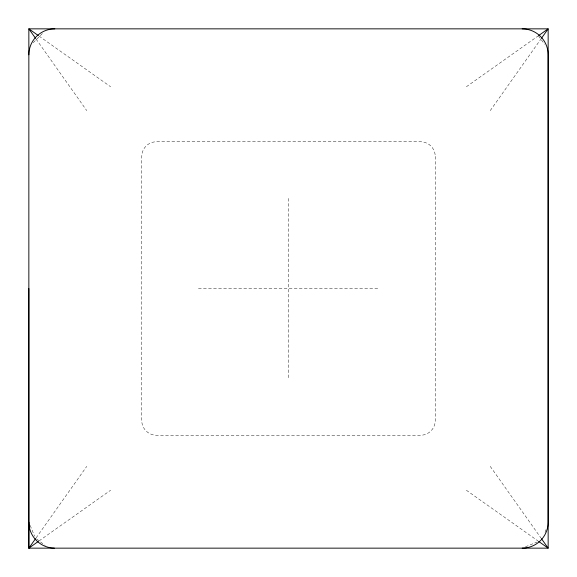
<?xml version="1.0" encoding="UTF-8"?>
<svg xmlns="http://www.w3.org/2000/svg" width="577" height="577" viewBox="0 0 577 577"><rect width="100%" height="100%" fill="white"/><g stroke="black" fill="none" stroke-linecap="round" stroke-linejoin="round"><path stroke-width="0.43" stroke-dasharray="2.88 2.16" d="M545.056 532.492L546.087 529.196M36.091 537.93L86.759 466.375M490.241 110.625L540.909 39.07M33.206 42.72L42.72 33.206M466.375 86.759L537.93 36.091M39.07 540.909L110.625 490.241M525.496 546.794L537.086 542.048M198.438 288.5L378.562 288.5M39.07 36.091L110.625 86.759M466.375 490.241L537.93 540.909M36.567 538.947L45.143 545.416M538.442 35.861L544.587 44.198M490.241 466.375L540.909 537.93M36.091 39.07L86.759 110.625M30.199 525.496L34.598 536.242M288.5 198.438L288.5 378.562M435.246 156.432L435.246 420.806A14.677 14.677 0 0 1 420.568 435.246L156.158 435.246A14.677 14.677 0 0 1 141.754 420.568L141.754 156.432A14.677 14.677 0 0 1 156.432 141.754L420.568 141.754A14.677 14.677 0 0 1 435.246 156.432"/><path stroke-width="0.87" d="M38.342 541.428L28.85 548.15L28.85 28.85L548.15 28.85L548.15 548.15L28.85 548.15L28.85 288.5M28.85 548.15L35.572 538.658M541.428 38.342L548.15 28.85L538.658 35.572M38.342 35.572L28.85 28.85L35.572 38.342M538.658 541.428L548.15 548.15L541.428 538.658M54.339 548.143A25.965 25.965 0 0 1 28.85 522.185M522.185 548.15A25.965 25.965 0 0 0 548.15 522.596L548.15 54.815A25.965 25.965 0 0 0 522.185 28.85M28.85 54.815A25.965 25.965 0 0 1 54.815 28.85"/></g></svg>
